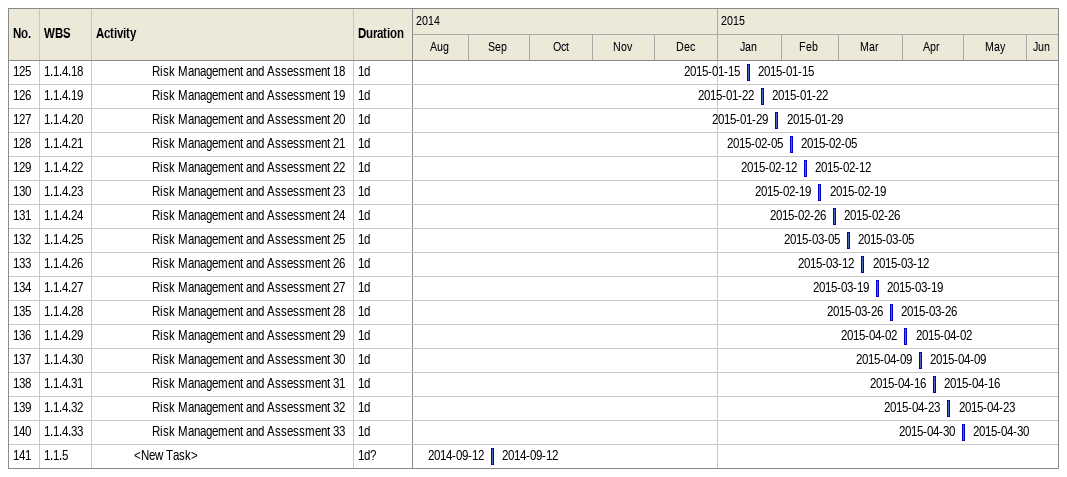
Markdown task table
| ID | WBS | Task | Duration | Start | Finish |
|---|---|---|---|---|---|
| 125 | 1.1.4.18 | Risk Management and Assessment 18 | 1d | 2015-01-15 | 2015-01-15 |
| 126 | 1.1.4.19 | Risk Management and Assessment 19 | 1d | 2015-01-22 | 2015-01-22 |
| 127 | 1.1.4.20 | Risk Management and Assessment 20 | 1d | 2015-01-29 | 2015-01-29 |
| 128 | 1.1.4.21 | Risk Management and Assessment 21 | 1d | 2015-02-05 | 2015-02-05 |
| 129 | 1.1.4.22 | Risk Management and Assessment 22 | 1d | 2015-02-12 | 2015-02-12 |
| 130 | 1.1.4.23 | Risk Management and Assessment 23 | 1d | 2015-02-19 | 2015-02-19 |
| 131 | 1.1.4.24 | Risk Management and Assessment 24 | 1d | 2015-02-26 | 2015-02-26 |
| 132 | 1.1.4.25 | Risk Management and Assessment 25 | 1d | 2015-03-05 | 2015-03-05 |
| 133 | 1.1.4.26 | Risk Management and Assessment 26 | 1d | 2015-03-12 | 2015-03-12 |
| 134 | 1.1.4.27 | Risk Management and Assessment 27 | 1d | 2015-03-19 | 2015-03-19 |
| 135 | 1.1.4.28 | Risk Management and Assessment 28 | 1d | 2015-03-26 | 2015-03-26 |
| 136 | 1.1.4.29 | Risk Management and Assessment 29 | 1d | 2015-04-02 | 2015-04-02 |
| 137 | 1.1.4.30 | Risk Management and Assessment 30 | 1d | 2015-04-09 | 2015-04-09 |
| 138 | 1.1.4.31 | Risk Management and Assessment 31 | 1d | 2015-04-16 | 2015-04-16 |
| 139 | 1.1.4.32 | Risk Management and Assessment 32 | 1d | 2015-04-23 | 2015-04-23 |
| 140 | 1.1.4.33 | Risk Management and Assessment 33 | 1d | 2015-04-30 | 2015-04-30 |
| 141 | 1.1.5 | <New Task> | 1d? | 2014-09-12 | 2014-09-12 |
